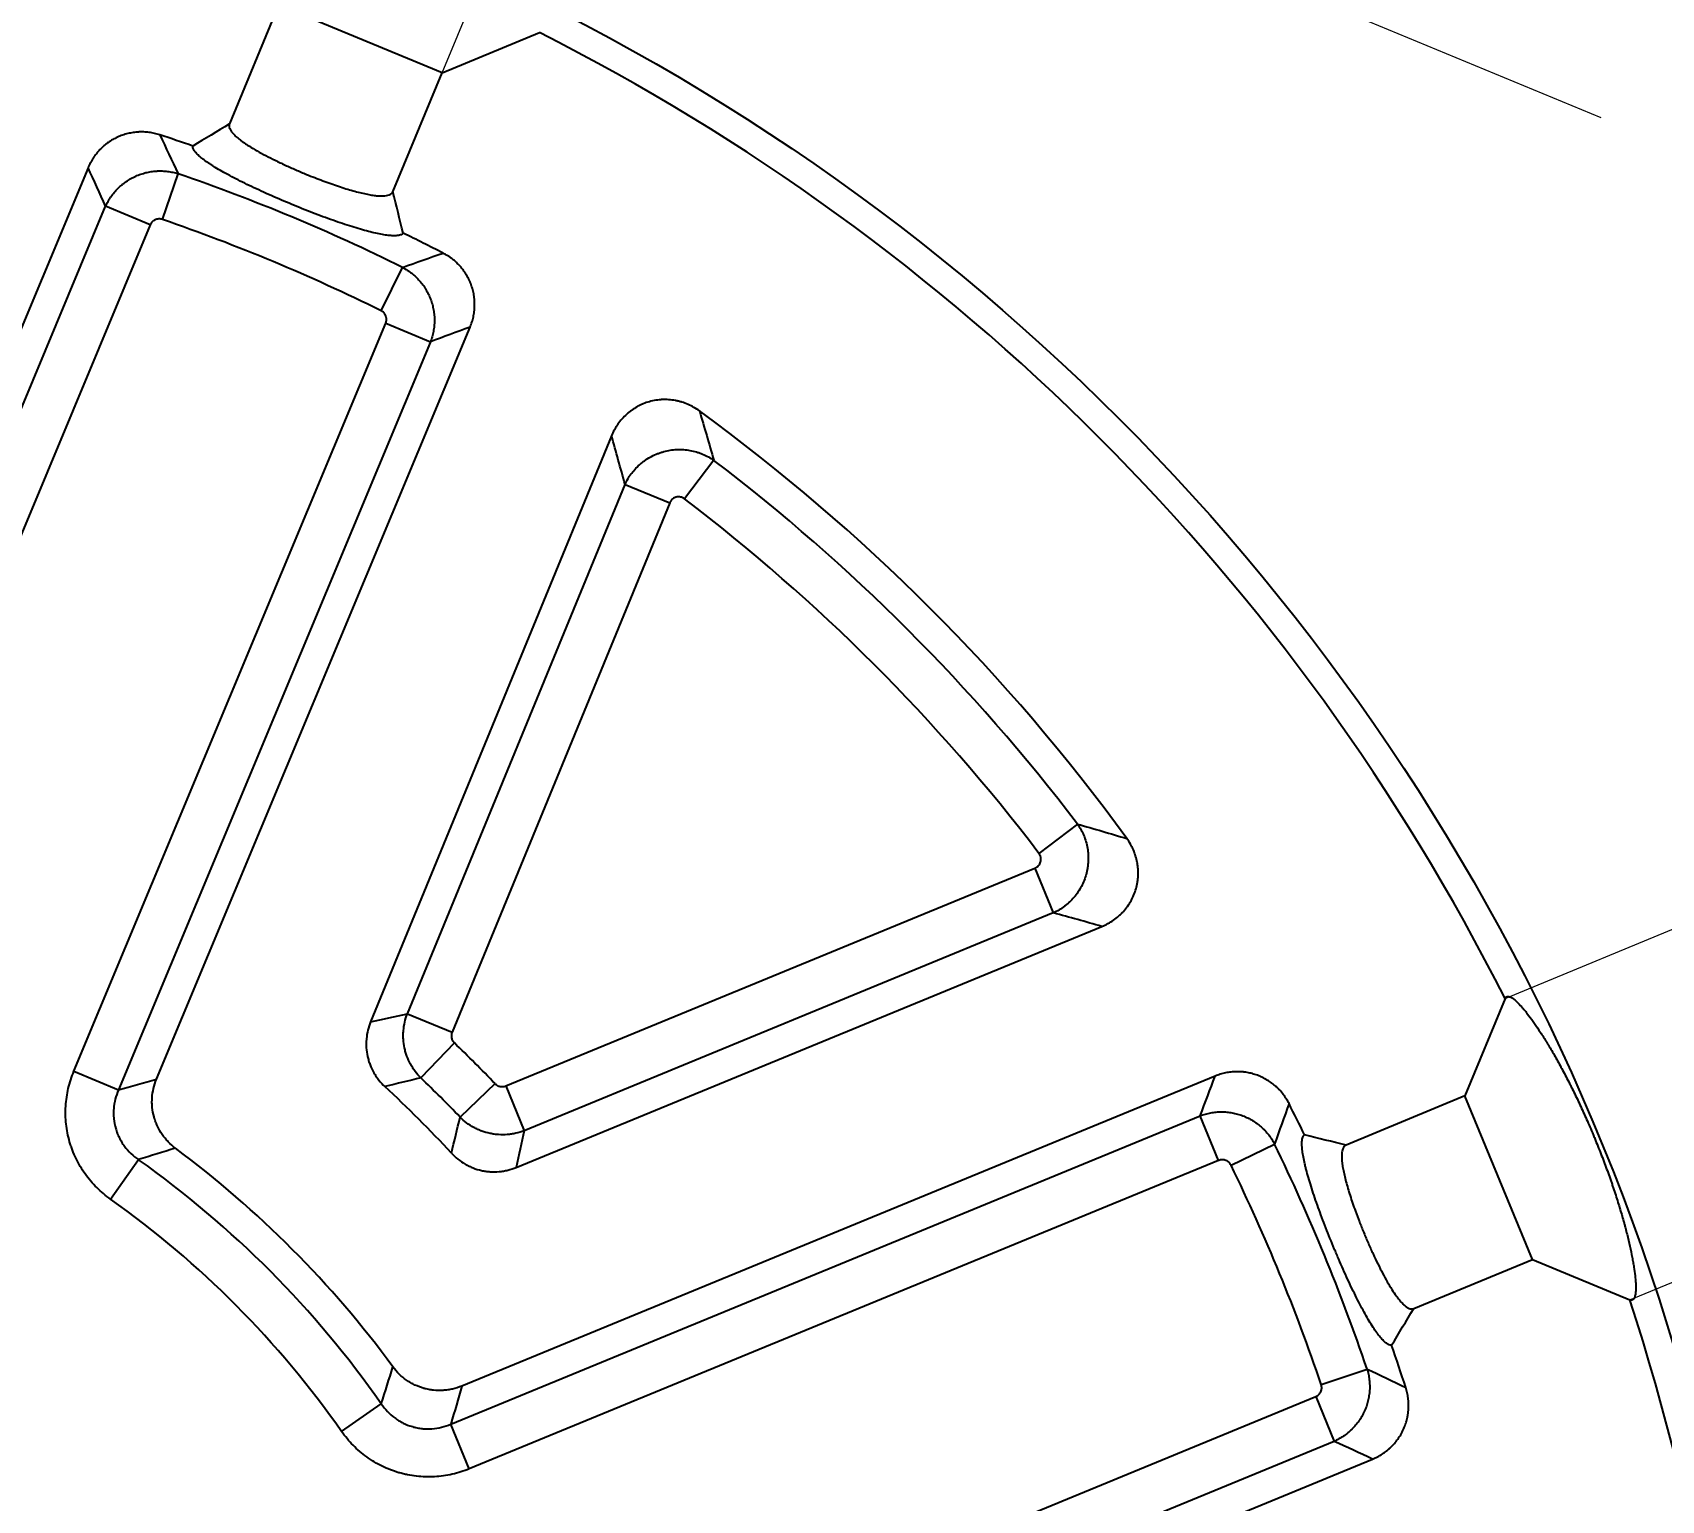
# Model space of a CAD drawing. Header units: millimetres. Extents: x -5 to 579, y 15 to 400.
# Drawn here: x 150.3 to 233.1, y 170.9 to 245.5 of the extents above; entities that cross this region are included whole.
import ezdxf

# ---------------------------------------------------------------- set-up
doc = ezdxf.new("R2010")
doc.units = ezdxf.units.MM
doc.layers.add('1', color=7, linetype='Continuous', true_color=0xffffff)
doc.styles.add('Arial', font='Arial')
doc.dimstyles.get("Standard").update_dxf_attribs({"dimtxt": 0.18, "dimasz": 0.18, "dimexe": 0.18, "dimexo": 0.0625, "dimgap": 0.09, "dimtad": 0, "dimtih": 1, "dimtoh": 1, "dimdec": 4, "dimzin": 0, "dimdsep": 46, "dimtxsty": 'Standard', "dimcen": 0.09, "dimadec": 0, "dimazin": 0, "dimtfac": 1, "dimtdec": 4, "dimtofl": 0, "dimtmove": 0, "dimatfit": 3, "dimfxl": 1, "dimtolj": 1, "dimtzin": 0, "dimarcsym": 0})

# ---------------------------------------------------------------- blocks, each defined once
blk = doc.blocks.new('_U0')
at = {"layer": '1', "color": 18, "linetype": 'Continuous', "lineweight": 13}
for p, q in [((165.063, 268.111), (159.52, 270.408)), ((162.774, 246.906), (171.372, 267.663)), ((170.606, 265.815), (178.921, 262.371)), ((171.089, 243.461), (179.687, 264.219)), ((178.921, 262.371), (230.051, 241.193)), ((184.464, 260.075), (190.008, 257.779))]:
    blk.add_line(p, q, dxfattribs=at)
at = {"layer": '1', "color": 18}
for points in [[(164.68, 267.188), (165.446, 269.035), (170.606, 265.815)], [(184.847, 260.999), (184.082, 259.151), (178.921, 262.371)]]:
    blk.add_solid(points, dxfattribs=at)
at = {"layer": 'Defpoints', "color": 0}
for p in [(178.921, 262.371), (162.774, 246.906), (171.089, 243.461)]:
    blk.add_point(p, dxfattribs=at)
at = {"layer": '1', "color": 18, "insert": (198.528, 267.897), "char_height": 8, "attachment_point": 1, "rotation": 337.5, "style": 'Arial'}
blk.add_mtext('\\A1; %%c9 \\fArial|b0|i0;\\C18;\\H7.00;\\fArial|b0|i0;X 8\\fArial|b0|i0;\\H8.00;\\C18;', dxfattribs=at)
blk = doc.blocks.new('*D30')
at = {"layer": '1', "color": 18, "linetype": 'Continuous', "lineweight": 13}
for p, q in [((241.184, 209.516), (238.888, 215.059)), ((225.169, 196.388), (245.328, 204.738)), ((243.48, 203.972), (249.827, 188.65)), ((231.516, 181.066), (251.674, 189.416)), ((249.827, 188.65), (268.756, 142.951)), ((252.123, 183.107), (254.419, 177.564))]:
    blk.add_line(p, q, dxfattribs=at)
at = {"layer": '1', "color": 18}
for points in [[(240.26, 209.133), (242.108, 209.898), (243.48, 203.972)], [(253.047, 183.49), (251.199, 182.724), (249.827, 188.65)]]:
    blk.add_solid(points, dxfattribs=at)
at = {"layer": 'Defpoints', "color": 0}
for p in [(225.169, 196.388), (249.827, 188.65), (231.516, 181.066)]:
    blk.add_point(p, dxfattribs=at)
at = {"layer": '1', "color": 18, "insert": (269.839, 163.676), "char_height": 8, "attachment_point": 5, "rotation": 292.5, "style": 'Arial'}
blk.add_mtext('\\A1;%%c16,6', dxfattribs=at)

msp = doc.modelspace()

# ---------------------------------------------------------------- linework, layer by layer
at = {"layer": '1'}
for p, q in [((162.774, 246.906), (160.272, 240.867)), ((171.089, 243.461), (162.774, 246.906)), ((171.089, 243.461), (176.043, 245.514)), ((168.587, 237.423), (171.089, 243.461)), ((153.082, 238.641), (137.127, 200.392)), ((156.858, 236.009), (157.66, 238.337)), ((138.101, 198.635), (153.971, 236.681)), ((156.244, 235.733), (153.971, 236.681)), ((156.244, 235.733), (140.374, 197.688)), ((167.989, 231.366), (169.08, 233.574)), ((152.356, 192.689), (168.226, 230.735)), ((156.562, 192.285), (172.517, 230.535)), ((168.226, 230.735), (170.498, 229.787)), ((170.498, 229.787), (154.628, 191.742)), ((179.712, 225.007), (167.454, 195.205)), ((184.919, 223.76), (183.428, 221.801)), ((169.323, 195.609), (180.397, 222.533)), ((180.397, 222.533), (182.674, 221.596)), ((182.674, 221.596), (171.6, 194.672)), ((203.415, 205.264), (201.456, 203.772)), ((174.328, 191.945), (201.252, 203.019)), ((201.252, 203.019), (202.188, 200.742)), ((202.188, 200.742), (175.264, 189.668)), ((174.86, 187.798), (204.663, 200.056)), ((169.323, 195.609), (171.6, 194.672)), ((225.169, 196.388), (223.117, 191.433)), ((171.715, 194.129), (170.013, 192.35)), ((152.356, 192.689), (154.628, 191.742)), ((210.42, 192.442), (172.092, 176.677)), ((173.785, 192.06), (172.006, 190.358)), ((174.328, 191.945), (175.264, 189.668)), ((223.117, 191.433), (217.079, 188.932)), ((226.561, 183.118), (223.117, 191.433)), ((171.539, 174.747), (209.663, 190.427)), ((210.6, 188.15), (209.663, 190.427)), ((211.229, 187.911), (213.442, 188.99)), ((154.223, 186.185), (155.647, 188.194)), ((210.6, 188.15), (172.475, 172.47)), ((217.079, 188.932), (217.079, 188.932)), ((220.523, 180.617), (226.561, 183.118)), ((226.561, 183.118), (231.516, 181.066)), ((215.817, 176.757), (218.149, 177.547)), ((165.98, 174.37), (167.996, 175.783)), ((177.414, 160.463), (215.538, 176.144)), ((215.538, 176.144), (216.475, 173.867)), ((172.475, 172.47), (171.539, 174.747)), ((216.475, 173.867), (178.351, 158.186)), ((180.102, 157.203), (218.43, 172.968))]:
    msp.add_line(p, q, dxfattribs=at)
for radius in [112.5, 29.056, 27.116]:
    msp.add_circle((125.984, 146.328), radius, dxfattribs=at)
for radius, start, end in [(111.102, 26.78034, 63.21966), (98.884, 70.85863, 71.88631), (97.309, 63.71238, 71.00298), (94.847, 63.71238, 71.00298), (98.884, 62.82906, 64.14137), (98.884, 36.05475, 53.94525), (97.309, 37.27576, 52.72424), (94.847, 37.27576, 52.72424), (66.153, 43.73266, 46.26734), (63.691, 43.73266, 46.26734), (62.116, 42.78899, 47.21101), (98.884, 25.85863, 26.88631), (97.309, 18.71239, 26.00298), (51.309, 35.0342, 54.68117), (52.884, 36.33085, 53.38452), (94.847, 18.71239, 26.00298), (48.847, 35.0342, 54.68117), (111.102, 341.78034, 18.21966), (98.884, 17.82906, 19.14137)]:
    msp.add_arc((125.984, 146.328), radius, start, end, dxfattribs=at)
for points, knots in [([(156.727, 240.312), (156.639, 240.341), (156.462, 240.39), (156.192, 240.439), (156.009, 240.455), (155.871, 240.46), (155.825, 240.461), (155.756, 240.461), (155.733, 240.46), (155.687, 240.459), (155.571, 240.454), (155.366, 240.433), (155.097, 240.381), (154.921, 240.329), (154.79, 240.283), (154.746, 240.267), (154.66, 240.233), (154.618, 240.214), (154.493, 240.157), (154.33, 240.073), (154.176, 239.974), (154.064, 239.895), (154.009, 239.853), (153.955, 239.81), (153.919, 239.781), (153.901, 239.766), (153.814, 239.69), (153.68, 239.563), (153.5, 239.357), (153.392, 239.208), (153.316, 239.093), (153.292, 239.053), (153.245, 238.973), (153.222, 238.933), (153.157, 238.811), (153.118, 238.727), (153.082, 238.641)], [0, 0, 0, 0, 0.0625, 0.125, 0.1875, 0.1875, 0.21875, 0.21875, 0.234375, 0.234375, 0.25, 0.3125, 0.375, 0.4375, 0.4375, 0.46875, 0.46875, 0.5, 0.5, 0.5625, 0.625, 0.625, 0.65625, 0.671875, 0.671875, 0.6875, 0.6875, 0.75, 0.8125, 0.875, 0.875, 0.90625, 0.90625, 0.9375, 0.9375, 1, 1, 1, 1]), ([(160.272, 240.867), (160.27, 240.861), (160.255, 240.821), (160.249, 240.745), (160.28, 240.629), (160.352, 240.503), (160.465, 240.365), (160.615, 240.219), (160.773, 240.089), (160.916, 239.982), (161.034, 239.899), (161.159, 239.815), (161.365, 239.683), (161.674, 239.499), (162.112, 239.261), (162.592, 239.018), (163.105, 238.775), (163.643, 238.534), (164.149, 238.321), (164.612, 238.135), (165.024, 237.977), (165.429, 237.83), (165.823, 237.695), (166.202, 237.573), (166.564, 237.466), (166.904, 237.376), (167.219, 237.304), (167.507, 237.25), (167.766, 237.216), (167.994, 237.203), (168.183, 237.21), (168.337, 237.236), (168.453, 237.279), (168.54, 237.341), (168.575, 237.393), (168.587, 237.423)], [0, 0, 0, 0, 0.006519, 0.039018, 0.069485, 0.101536, 0.13249, 0.164051, 0.195057, 0.210839, 0.226568, 0.242245, 0.257871, 0.299127, 0.340492, 0.381984, 0.423621, 0.465421, 0.507402, 0.538877, 0.570257, 0.601548, 0.632758, 0.664037, 0.695282, 0.726499, 0.757698, 0.788837, 0.820264, 0.851303, 0.883007, 0.911749, 0.941564, 0.969825, 1, 1, 1, 1]), ([(169.112, 235.311), (169.108, 235.306), (169.081, 235.275), (169.025, 235.239), (168.934, 235.208), (168.827, 235.187), (168.665, 235.176), (168.423, 235.188), (168.138, 235.225), (167.81, 235.287), (167.445, 235.372), (167.043, 235.479), (166.609, 235.608), (166.148, 235.756), (165.663, 235.921), (165.158, 236.102), (164.637, 236.298), (164.107, 236.504), (163.575, 236.719), (163.045, 236.941), (162.522, 237.167), (162.01, 237.395), (161.515, 237.625), (161.043, 237.852), (160.596, 238.076), (160.182, 238.295), (159.803, 238.507), (159.52, 238.676), (159.314, 238.807), (159.124, 238.934), (158.914, 239.086), (158.745, 239.226), (158.634, 239.332), (158.54, 239.433), (158.454, 239.55), (158.409, 239.66), (158.405, 239.722), (158.408, 239.745)], [0, 0, 0, 0, 0.006305, 0.038904, 0.055313, 0.071725, 0.104243, 0.136671, 0.16931, 0.201851, 0.23413, 0.266459, 0.298957, 0.331134, 0.363229, 0.395551, 0.427851, 0.460161, 0.492336, 0.524299, 0.556381, 0.588683, 0.620748, 0.652838, 0.685242, 0.717534, 0.749745, 0.78219, 0.798474, 0.814789, 0.847165, 0.879663, 0.896037, 0.912448, 0.945019, 0.977533, 1, 1, 1, 1]), ([(153.971, 236.681), (154.009, 236.766), (154.05, 236.848), (154.118, 236.969), (154.142, 237.009), (154.191, 237.087), (154.216, 237.126), (154.295, 237.24), (154.406, 237.386), (154.591, 237.589), (154.728, 237.714), (154.835, 237.803), (154.871, 237.832), (154.945, 237.888), (154.983, 237.915), (155.097, 237.993), (155.253, 238.09), (155.417, 238.173), (155.544, 238.23), (155.586, 238.248), (155.673, 238.282), (155.716, 238.298), (155.848, 238.343), (156.026, 238.395), (156.296, 238.449), (156.479, 238.468), (156.594, 238.475), (156.618, 238.476), (156.664, 238.477), (156.687, 238.478), (156.757, 238.479), (156.803, 238.478), (156.941, 238.474), (157.124, 238.459), (157.394, 238.413), (157.572, 238.365), (157.66, 238.337)], [0, 0, 0, 0, 0.0625, 0.0625, 0.09375, 0.09375, 0.125, 0.125, 0.1875, 0.25, 0.3125, 0.3125, 0.34375, 0.34375, 0.375, 0.375, 0.4375, 0.5, 0.5, 0.53125, 0.53125, 0.5625, 0.5625, 0.625, 0.6875, 0.75, 0.75, 0.765625, 0.765625, 0.78125, 0.78125, 0.8125, 0.8125, 0.875, 0.9375, 1, 1, 1, 1]), ([(156.858, 236.009), (156.829, 236.019), (156.799, 236.027), (156.753, 236.034), (156.738, 236.035), (156.707, 236.037), (156.691, 236.037), (156.645, 236.035), (156.614, 236.031), (156.569, 236.02), (156.554, 236.016), (156.525, 236.006), (156.51, 236), (156.468, 235.981), (156.441, 235.966), (156.403, 235.939), (156.391, 235.93), (156.367, 235.91), (156.356, 235.899), (156.324, 235.866), (156.304, 235.842), (156.279, 235.803), (156.271, 235.789), (156.256, 235.762), (156.25, 235.748), (156.244, 235.733)], [0, 0, 0, 0, 0.125, 0.125, 0.1875, 0.1875, 0.25, 0.25, 0.375, 0.375, 0.4375, 0.4375, 0.5, 0.5, 0.625, 0.625, 0.6875, 0.6875, 0.75, 0.75, 0.875, 0.875, 0.9375, 0.9375, 1, 1, 1, 1]), ([(172.517, 230.535), (172.552, 230.62), (172.615, 230.793), (172.685, 231.059), (172.716, 231.239), (172.732, 231.376), (172.737, 231.422), (172.742, 231.491), (172.743, 231.514), (172.745, 231.561), (172.75, 231.676), (172.745, 231.882), (172.714, 232.155), (172.676, 232.334), (172.641, 232.468), (172.628, 232.513), (172.601, 232.601), (172.586, 232.645), (172.539, 232.774), (172.468, 232.943), (172.381, 233.104), (172.311, 233.223), (172.274, 233.281), (172.235, 233.338), (172.209, 233.376), (172.195, 233.395), (172.127, 233.488), (172.011, 233.631), (171.819, 233.828), (171.68, 233.947), (171.57, 234.031), (171.533, 234.059), (171.457, 234.112), (171.419, 234.138), (171.302, 234.212), (171.222, 234.258), (171.139, 234.3)], [0, 0, 0, 0, 0.0625, 0.125, 0.1875, 0.1875, 0.21875, 0.21875, 0.234375, 0.234375, 0.25, 0.3125, 0.375, 0.4375, 0.4375, 0.46875, 0.46875, 0.5, 0.5, 0.5625, 0.625, 0.625, 0.65625, 0.671875, 0.671875, 0.6875, 0.6875, 0.75, 0.8125, 0.875, 0.875, 0.90625, 0.90625, 0.9375, 0.9375, 1, 1, 1, 1]), ([(169.08, 233.574), (169.162, 233.531), (169.241, 233.484), (169.357, 233.409), (169.396, 233.383), (169.471, 233.329), (169.508, 233.301), (169.617, 233.216), (169.756, 233.095), (169.947, 232.897), (170.062, 232.753), (170.144, 232.641), (170.171, 232.602), (170.222, 232.525), (170.246, 232.486), (170.318, 232.367), (170.405, 232.205), (170.477, 232.036), (170.526, 231.906), (170.541, 231.862), (170.569, 231.774), (170.583, 231.729), (170.619, 231.595), (170.66, 231.415), (170.696, 231.141), (170.703, 230.957), (170.703, 230.842), (170.702, 230.819), (170.701, 230.772), (170.7, 230.749), (170.697, 230.68), (170.693, 230.634), (170.68, 230.496), (170.654, 230.314), (170.59, 230.048), (170.532, 229.873), (170.498, 229.787)], [0, 0, 0, 0, 0.0625, 0.0625, 0.09375, 0.09375, 0.125, 0.125, 0.1875, 0.25, 0.3125, 0.3125, 0.34375, 0.34375, 0.375, 0.375, 0.4375, 0.5, 0.5, 0.53125, 0.53125, 0.5625, 0.5625, 0.625, 0.6875, 0.75, 0.75, 0.765625, 0.765625, 0.78125, 0.78125, 0.8125, 0.8125, 0.875, 0.9375, 1, 1, 1, 1]), ([(168.226, 230.735), (168.238, 230.764), (168.247, 230.794), (168.257, 230.839), (168.259, 230.854), (168.263, 230.885), (168.264, 230.9), (168.265, 230.947), (168.263, 230.978), (168.255, 231.023), (168.252, 231.038), (168.244, 231.068), (168.239, 231.083), (168.223, 231.127), (168.209, 231.154), (168.185, 231.194), (168.176, 231.207), (168.158, 231.232), (168.148, 231.244), (168.117, 231.278), (168.094, 231.299), (168.056, 231.327), (168.044, 231.336), (168.017, 231.352), (168.003, 231.359), (167.989, 231.366)], [0, 0, 0, 0, 0.125, 0.125, 0.1875, 0.1875, 0.25, 0.25, 0.375, 0.375, 0.4375, 0.4375, 0.5, 0.5, 0.625, 0.625, 0.6875, 0.6875, 0.75, 0.75, 0.875, 0.875, 0.9375, 0.9375, 1, 1, 1, 1]), ([(184.183, 226.272), (184.092, 226.338), (183.904, 226.46), (183.706, 226.559), (183.501, 226.648), (183.397, 226.687), (183.262, 226.729), (183.235, 226.736), (183.181, 226.751), (183.1, 226.773), (183.018, 226.791), (182.854, 226.821), (182.744, 226.836), (182.522, 226.852), (182.41, 226.853), (182.27, 226.847), (182.241, 226.846), (182.185, 226.842), (182.102, 226.834), (182.019, 226.823), (181.854, 226.797), (181.745, 226.773), (181.531, 226.713), (181.425, 226.676), (181.269, 226.612), (181.218, 226.589), (181.117, 226.54), (181.068, 226.515), (180.921, 226.434), (180.828, 226.374), (180.692, 226.277), (180.625, 226.226), (180.56, 226.172), (180.518, 226.136), (180.497, 226.117), (180.392, 226.023), (180.314, 225.943), (180.167, 225.776), (180.098, 225.689), (180.002, 225.552), (179.956, 225.482), (179.913, 225.409), (179.884, 225.361), (179.871, 225.336), (179.803, 225.213), (179.755, 225.111), (179.712, 225.007)], [0, 0, 0, 0, 0.0625, 0.125, 0.125, 0.1875, 0.1875, 0.203125, 0.203125, 0.21875, 0.25, 0.25, 0.3125, 0.3125, 0.375, 0.375, 0.390625, 0.390625, 0.40625, 0.4375, 0.4375, 0.5, 0.5, 0.5625, 0.5625, 0.59375, 0.59375, 0.625, 0.625, 0.6875, 0.6875, 0.71875, 0.734375, 0.734375, 0.75, 0.75, 0.8125, 0.8125, 0.875, 0.875, 0.90625, 0.921875, 0.921875, 0.9375, 0.9375, 1, 1, 1, 1]), ([(180.397, 222.533), (180.443, 222.634), (180.494, 222.733), (180.579, 222.876), (180.609, 222.923), (180.671, 223.016), (180.704, 223.061), (180.804, 223.193), (180.947, 223.362), (181.108, 223.515), (181.215, 223.605), (181.237, 223.623), (181.281, 223.658), (181.347, 223.71), (181.416, 223.759), (181.554, 223.852), (181.65, 223.909), (181.847, 224.012), (181.949, 224.059), (182.081, 224.11), (182.107, 224.12), (182.16, 224.139), (182.24, 224.167), (182.32, 224.191), (182.482, 224.235), (182.591, 224.258), (182.811, 224.292), (182.923, 224.304), (183.148, 224.314), (183.26, 224.313), (183.482, 224.299), (183.592, 224.286), (183.811, 224.247), (183.919, 224.222), (184.081, 224.175), (184.134, 224.158), (184.239, 224.121), (184.29, 224.101), (184.443, 224.038), (184.542, 223.99), (184.735, 223.883), (184.829, 223.824), (184.919, 223.76)], [0, 0, 0, 0, 0.0625, 0.0625, 0.09375, 0.09375, 0.125, 0.125, 0.1875, 0.25, 0.25, 0.265625, 0.265625, 0.28125, 0.3125, 0.3125, 0.375, 0.375, 0.4375, 0.4375, 0.453125, 0.453125, 0.46875, 0.5, 0.5, 0.5625, 0.5625, 0.625, 0.625, 0.6875, 0.6875, 0.75, 0.75, 0.8125, 0.8125, 0.84375, 0.84375, 0.875, 0.875, 0.9375, 0.9375, 1, 1, 1, 1]), ([(183.428, 221.801), (183.398, 221.824), (183.366, 221.843), (183.314, 221.867), (183.297, 221.873), (183.261, 221.885), (183.242, 221.89), (183.187, 221.901), (183.15, 221.905), (183.074, 221.902), (183.037, 221.897), (182.982, 221.882), (182.964, 221.876), (182.929, 221.862), (182.895, 221.846), (182.863, 221.826), (182.84, 221.81), (182.833, 221.804), (182.818, 221.792), (182.811, 221.786), (182.775, 221.755), (182.751, 221.727), (182.718, 221.68), (182.708, 221.664), (182.69, 221.631), (182.682, 221.614), (182.674, 221.596)], [0, 0, 0, 0, 0.125, 0.125, 0.1875, 0.1875, 0.25, 0.25, 0.375, 0.375, 0.5, 0.5, 0.5625, 0.5625, 0.625, 0.6875, 0.6875, 0.71875, 0.71875, 0.75, 0.75, 0.875, 0.875, 0.9375, 0.9375, 1, 1, 1, 1]), ([(203.415, 205.264), (203.48, 205.173), (203.539, 205.079), (203.62, 204.933), (203.645, 204.883), (203.694, 204.783), (203.716, 204.732), (203.78, 204.579), (203.853, 204.37), (203.903, 204.154), (203.927, 204.016), (203.932, 203.988), (203.94, 203.932), (203.951, 203.849), (203.958, 203.765), (203.969, 203.599), (203.969, 203.487), (203.959, 203.265), (203.948, 203.153), (203.926, 203.014), (203.921, 202.986), (203.911, 202.931), (203.894, 202.848), (203.874, 202.767), (203.83, 202.605), (203.795, 202.499), (203.713, 202.291), (203.667, 202.19), (203.562, 201.99), (203.504, 201.894), (203.38, 201.709), (203.313, 201.621), (203.169, 201.452), (203.093, 201.371), (202.971, 201.255), (202.929, 201.218), (202.844, 201.146), (202.801, 201.112), (202.669, 201.012), (202.577, 200.951), (202.388, 200.838), (202.29, 200.787), (202.188, 200.742)], [0, 0, 0, 0, 0.0625, 0.0625, 0.09375, 0.09375, 0.125, 0.125, 0.1875, 0.25, 0.25, 0.265625, 0.265625, 0.28125, 0.3125, 0.3125, 0.375, 0.375, 0.4375, 0.4375, 0.453125, 0.453125, 0.46875, 0.5, 0.5, 0.5625, 0.5625, 0.625, 0.625, 0.6875, 0.6875, 0.75, 0.75, 0.8125, 0.8125, 0.84375, 0.84375, 0.875, 0.875, 0.9375, 0.9375, 1, 1, 1, 1]), ([(204.663, 200.056), (204.767, 200.099), (204.969, 200.195), (205.158, 200.312), (205.34, 200.44), (205.428, 200.508), (205.534, 200.601), (205.555, 200.62), (205.596, 200.658), (205.657, 200.717), (205.715, 200.777), (205.827, 200.901), (205.897, 200.987), (206.027, 201.167), (206.087, 201.262), (206.155, 201.385), (206.168, 201.409), (206.194, 201.459), (206.232, 201.534), (206.266, 201.611), (206.33, 201.765), (206.367, 201.87), (206.427, 202.084), (206.452, 202.193), (206.479, 202.36), (206.486, 202.416), (206.497, 202.527), (206.501, 202.583), (206.509, 202.75), (206.507, 202.861), (206.496, 203.027), (206.49, 203.083), (206.479, 203.166), (206.476, 203.194), (206.467, 203.25), (206.462, 203.277), (206.436, 203.416), (206.409, 203.524), (206.344, 203.737), (206.306, 203.841), (206.239, 203.995), (206.215, 204.045), (206.178, 204.121), (206.165, 204.145), (206.138, 204.195), (206.125, 204.22), (206.055, 204.342), (205.994, 204.436), (205.927, 204.527)], [0, 0, 0, 0, 0.0625, 0.125, 0.125, 0.1875, 0.1875, 0.203125, 0.203125, 0.21875, 0.25, 0.25, 0.3125, 0.3125, 0.375, 0.375, 0.390625, 0.390625, 0.40625, 0.4375, 0.4375, 0.5, 0.5, 0.5625, 0.5625, 0.59375, 0.59375, 0.625, 0.625, 0.6875, 0.6875, 0.71875, 0.71875, 0.734375, 0.734375, 0.75, 0.75, 0.8125, 0.8125, 0.875, 0.875, 0.90625, 0.90625, 0.921875, 0.921875, 0.9375, 0.9375, 1, 1, 1, 1]), ([(201.252, 203.019), (201.287, 203.033), (201.32, 203.051), (201.366, 203.084), (201.381, 203.095), (201.409, 203.121), (201.423, 203.134), (201.46, 203.176), (201.482, 203.206), (201.519, 203.273), (201.533, 203.308), (201.547, 203.362), (201.551, 203.381), (201.557, 203.418), (201.56, 203.456), (201.559, 203.493), (201.557, 203.521), (201.556, 203.531), (201.553, 203.549), (201.551, 203.559), (201.542, 203.605), (201.53, 203.641), (201.507, 203.692), (201.498, 203.709), (201.478, 203.742), (201.468, 203.757), (201.456, 203.772)], [0, 0, 0, 0, 0.125, 0.125, 0.1875, 0.1875, 0.25, 0.25, 0.375, 0.375, 0.5, 0.5, 0.5625, 0.5625, 0.625, 0.6875, 0.6875, 0.71875, 0.71875, 0.75, 0.75, 0.875, 0.875, 0.9375, 0.9375, 1, 1, 1, 1]), ([(225.169, 196.388), (225.186, 196.427), (225.23, 196.486), (225.296, 196.5), (225.355, 196.495), (225.377, 196.49), (225.411, 196.478), (225.422, 196.474), (225.447, 196.463), (225.459, 196.457), (225.523, 196.424), (225.579, 196.386), (225.701, 196.288), (225.766, 196.228), (225.908, 196.085), (225.983, 196.003), (226.084, 195.886), (226.104, 195.862), (226.146, 195.813), (226.167, 195.787), (226.231, 195.708), (226.275, 195.653), (226.408, 195.481), (226.593, 195.231), (226.791, 194.942), (226.995, 194.632), (227.101, 194.467), (227.224, 194.27), (227.237, 194.248), (227.265, 194.203), (227.279, 194.181), (227.32, 194.113), (227.403, 193.976), (227.487, 193.835), (227.655, 193.547), (227.769, 193.347), (227.998, 192.933), (228.114, 192.718), (228.29, 192.384), (228.349, 192.27), (228.437, 192.097), (228.467, 192.039), (228.526, 191.921), (228.556, 191.862), (228.703, 191.565), (228.937, 191.083), (229.165, 190.586), (229.391, 190.081), (229.502, 189.824), (229.626, 189.531), (229.64, 189.498), (229.667, 189.433), (229.708, 189.335), (229.802, 189.107), (229.881, 188.912), (230.036, 188.522), (230.236, 188.005), (230.423, 187.491), (230.536, 187.171), (230.558, 187.107), (230.602, 186.98), (230.667, 186.789), (230.73, 186.602), (230.851, 186.231), (230.928, 185.99), (231.071, 185.516), (231.139, 185.285), (231.218, 185.003), (231.233, 184.946), (231.264, 184.835), (231.278, 184.779), (231.322, 184.614), (231.35, 184.507), (231.43, 184.19), (231.478, 183.988), (231.565, 183.601), (231.604, 183.415), (231.655, 183.15), (231.671, 183.064), (231.693, 182.938), (231.7, 182.896), (231.714, 182.814), (231.72, 182.774), (231.751, 182.577), (231.771, 182.43), (231.801, 182.157), (231.823, 181.906), (231.826, 181.696), (231.823, 181.579), (231.822, 181.556), (231.819, 181.512), (231.815, 181.449), (231.808, 181.392), (231.791, 181.287), (231.759, 181.171), (231.712, 181.102), (231.67, 181.068), (231.654, 181.06), (231.63, 181.052), (231.622, 181.05), (231.605, 181.048), (231.596, 181.048), (231.565, 181.05), (231.541, 181.055), (231.516, 181.066)], [0, 0, 0, 0, 0.027853, 0.056775, 0.056775, 0.071236, 0.071236, 0.078467, 0.078467, 0.085698, 0.085698, 0.11462, 0.11462, 0.143543, 0.143543, 0.172466, 0.172466, 0.179696, 0.179696, 0.186927, 0.186927, 0.201388, 0.201388, 0.230311, 0.259234, 0.259234, 0.288156, 0.288156, 0.291772, 0.291772, 0.295387, 0.295387, 0.302618, 0.317079, 0.317079, 0.346002, 0.346002, 0.374924, 0.374924, 0.389385, 0.389385, 0.396616, 0.396616, 0.403847, 0.403847, 0.432769, 0.461692, 0.461692, 0.490615, 0.490615, 0.49423, 0.49423, 0.497845, 0.505076, 0.519537, 0.519537, 0.54846, 0.577383, 0.577383, 0.584613, 0.584613, 0.591844, 0.606305, 0.606305, 0.635228, 0.635228, 0.66415, 0.66415, 0.671381, 0.671381, 0.678612, 0.678612, 0.693073, 0.693073, 0.721996, 0.721996, 0.750918, 0.750918, 0.76538, 0.76538, 0.77261, 0.77261, 0.779841, 0.779841, 0.808764, 0.808764, 0.837686, 0.866609, 0.866609, 0.87384, 0.87384, 0.88107, 0.895532, 0.895532, 0.924454, 0.953377, 0.953377, 0.967838, 0.967838, 0.975069, 0.975069, 0.982299, 0.982299, 1, 1, 1, 1]), ([(170.013, 192.35), (169.908, 192.454), (169.812, 192.565), (169.679, 192.742), (169.637, 192.803), (169.557, 192.927), (169.52, 192.99), (169.415, 193.183), (169.354, 193.316), (169.291, 193.488), (169.279, 193.523), (169.256, 193.593), (169.245, 193.629), (169.214, 193.735), (169.196, 193.807), (169.151, 194.023), (169.131, 194.168), (169.117, 194.387), (169.115, 194.46), (169.116, 194.571), (169.117, 194.608), (169.121, 194.682), (169.123, 194.719), (169.138, 194.902), (169.161, 195.047), (169.226, 195.331), (169.27, 195.471), (169.323, 195.609)], [0, 0, 0, 0, 0.125, 0.125, 0.1875, 0.1875, 0.25, 0.25, 0.375, 0.375, 0.40625, 0.40625, 0.4375, 0.4375, 0.5, 0.5, 0.625, 0.625, 0.6875, 0.6875, 0.71875, 0.71875, 0.75, 0.75, 0.875, 0.875, 1, 1, 1, 1]), ([(167.454, 195.205), (167.397, 195.065), (167.304, 194.781), (167.255, 194.488), (167.239, 194.301), (167.236, 194.263), (167.232, 194.188), (167.229, 194.075), (167.231, 193.963), (167.246, 193.741), (167.266, 193.593), (167.306, 193.411), (167.315, 193.375), (167.334, 193.302), (167.344, 193.266), (167.377, 193.157), (167.401, 193.087), (167.482, 192.878), (167.546, 192.744), (167.657, 192.55), (167.697, 192.486), (167.76, 192.393), (167.782, 192.363), (167.827, 192.302), (167.849, 192.272), (167.966, 192.125), (168.069, 192.015), (168.179, 191.913)], [0, 0, 0, 0, 0.125, 0.25, 0.25, 0.28125, 0.28125, 0.3125, 0.375, 0.375, 0.5, 0.5, 0.53125, 0.53125, 0.5625, 0.5625, 0.625, 0.625, 0.75, 0.75, 0.8125, 0.8125, 0.84375, 0.84375, 0.875, 0.875, 1, 1, 1, 1]), ([(171.6, 194.672), (171.591, 194.649), (171.576, 194.602), (171.567, 194.554), (171.564, 194.517), (171.563, 194.505), (171.563, 194.48), (171.563, 194.468), (171.565, 194.431), (171.569, 194.407), (171.579, 194.359), (171.586, 194.335), (171.603, 194.289), (171.613, 194.267), (171.631, 194.235), (171.637, 194.224), (171.651, 194.204), (171.658, 194.194), (171.681, 194.164), (171.697, 194.146), (171.715, 194.129)], [0, 0, 0, 0, 0.125, 0.25, 0.25, 0.3125, 0.3125, 0.375, 0.375, 0.5, 0.5, 0.625, 0.625, 0.75, 0.75, 0.8125, 0.8125, 0.875, 0.875, 1, 1, 1, 1]), ([(154.223, 186.185), (154.098, 186.274), (153.856, 186.461), (153.52, 186.768), (153.211, 187.103), (153.023, 187.344), (152.844, 187.594), (152.761, 187.722), (152.606, 187.984), (152.463, 188.252), (152.342, 188.531), (152.261, 188.744), (152.235, 188.816), (152.187, 188.961), (152.164, 189.034), (152.1, 189.256), (152.064, 189.405), (152.006, 189.703), (151.96, 190.003), (151.939, 190.306), (151.932, 190.61), (151.935, 190.763), (151.953, 191.07), (151.969, 191.222), (152.013, 191.523), (152.069, 191.822), (152.191, 192.261), (152.297, 192.548), (152.356, 192.689)], [0, 0, 0, 0, 0.0625, 0.125, 0.1875, 0.25, 0.25, 0.3125, 0.3125, 0.375, 0.4375, 0.4375, 0.46875, 0.46875, 0.5, 0.5, 0.5625, 0.5625, 0.625, 0.6875, 0.6875, 0.75, 0.75, 0.8125, 0.8125, 0.875, 0.9375, 1, 1, 1, 1]), ([(157.526, 188.776), (157.394, 188.874), (157.271, 188.982), (157.101, 189.158), (157.02, 189.25), (156.944, 189.346), (156.895, 189.412), (156.871, 189.446), (156.754, 189.615), (156.674, 189.757), (156.571, 189.978), (156.54, 190.053), (156.497, 190.168), (156.477, 190.226), (156.459, 190.285), (156.447, 190.325), (156.442, 190.345), (156.393, 190.523), (156.363, 190.684), (156.338, 190.926), (156.334, 191.007), (156.331, 191.13), (156.332, 191.171), (156.334, 191.253), (156.335, 191.294), (156.349, 191.499), (156.373, 191.661), (156.448, 191.977), (156.498, 192.133), (156.562, 192.285)], [0, 0, 0, 0, 0.125, 0.125, 0.1875, 0.21875, 0.21875, 0.25, 0.25, 0.375, 0.375, 0.4375, 0.4375, 0.46875, 0.484375, 0.484375, 0.5, 0.5, 0.625, 0.625, 0.6875, 0.6875, 0.71875, 0.71875, 0.75, 0.75, 0.875, 0.875, 1, 1, 1, 1]), ([(214.179, 191.046), (214.137, 191.129), (214.047, 191.289), (213.89, 191.514), (213.772, 191.655), (213.679, 191.756), (213.647, 191.789), (213.597, 191.838), (213.581, 191.854), (213.547, 191.886), (213.462, 191.964), (213.302, 192.095), (213.075, 192.248), (212.914, 192.335), (212.789, 192.396), (212.747, 192.415), (212.662, 192.451), (212.619, 192.468), (212.49, 192.516), (212.315, 192.572), (212.137, 192.611), (212.001, 192.634), (211.933, 192.644), (211.864, 192.652), (211.818, 192.656), (211.795, 192.658), (211.679, 192.667), (211.495, 192.671), (211.222, 192.653), (211.04, 192.624), (210.905, 192.596), (210.86, 192.585), (210.77, 192.562), (210.726, 192.549), (210.593, 192.509), (210.506, 192.477), (210.42, 192.442)], [0, 0, 0, 0, 0.0625, 0.125, 0.1875, 0.1875, 0.21875, 0.21875, 0.234375, 0.234375, 0.25, 0.3125, 0.375, 0.4375, 0.4375, 0.46875, 0.46875, 0.5, 0.5, 0.5625, 0.625, 0.625, 0.65625, 0.671875, 0.671875, 0.6875, 0.6875, 0.75, 0.8125, 0.875, 0.875, 0.90625, 0.90625, 0.9375, 0.9375, 1, 1, 1, 1]), ([(154.628, 191.742), (154.56, 191.588), (154.506, 191.43), (154.425, 191.108), (154.398, 190.943), (154.382, 190.733), (154.38, 190.691), (154.377, 190.607), (154.377, 190.565), (154.378, 190.44), (154.383, 190.356), (154.408, 190.108), (154.44, 189.944), (154.498, 189.74), (154.511, 189.7), (154.538, 189.62), (154.552, 189.581), (154.597, 189.464), (154.664, 189.311), (154.744, 189.165), (154.809, 189.058), (154.832, 189.022), (154.879, 188.953), (154.903, 188.918), (155.028, 188.748), (155.138, 188.623), (155.378, 188.393), (155.508, 188.288), (155.647, 188.194)], [0, 0, 0, 0, 0.125, 0.125, 0.25, 0.25, 0.28125, 0.28125, 0.3125, 0.3125, 0.375, 0.375, 0.5, 0.5, 0.53125, 0.53125, 0.5625, 0.5625, 0.625, 0.6875, 0.6875, 0.71875, 0.71875, 0.75, 0.75, 0.875, 0.875, 1, 1, 1, 1]), ([(173.785, 192.06), (173.802, 192.042), (173.838, 192.009), (173.879, 191.982), (173.911, 191.964), (173.922, 191.958), (173.945, 191.948), (173.956, 191.943), (173.99, 191.93), (174.014, 191.923), (174.062, 191.913), (174.087, 191.91), (174.136, 191.907), (174.16, 191.907), (174.197, 191.911), (174.209, 191.912), (174.233, 191.916), (174.245, 191.919), (174.281, 191.928), (174.305, 191.935), (174.328, 191.945)], [0, 0, 0, 0, 0.125, 0.25, 0.25, 0.3125, 0.3125, 0.375, 0.375, 0.5, 0.5, 0.625, 0.625, 0.75, 0.75, 0.8125, 0.8125, 0.875, 0.875, 1, 1, 1, 1]), ([(209.663, 190.427), (209.749, 190.46), (209.837, 190.49), (209.97, 190.527), (210.015, 190.538), (210.105, 190.559), (210.15, 190.569), (210.287, 190.594), (210.469, 190.619), (210.744, 190.631), (210.928, 190.623), (211.066, 190.61), (211.113, 190.605), (211.205, 190.592), (211.25, 190.584), (211.387, 190.559), (211.566, 190.518), (211.741, 190.46), (211.87, 190.411), (211.913, 190.393), (211.998, 190.356), (212.041, 190.337), (212.166, 190.276), (212.328, 190.187), (212.557, 190.033), (212.7, 189.918), (212.786, 189.841), (212.803, 189.825), (212.837, 189.794), (212.854, 189.777), (212.904, 189.729), (212.936, 189.696), (213.03, 189.595), (213.15, 189.455), (213.308, 189.231), (213.4, 189.072), (213.442, 188.99)], [0, 0, 0, 0, 0.0625, 0.0625, 0.09375, 0.09375, 0.125, 0.125, 0.1875, 0.25, 0.3125, 0.3125, 0.34375, 0.34375, 0.375, 0.375, 0.4375, 0.5, 0.5, 0.53125, 0.53125, 0.5625, 0.5625, 0.625, 0.6875, 0.75, 0.75, 0.765625, 0.765625, 0.78125, 0.78125, 0.8125, 0.8125, 0.875, 0.9375, 1, 1, 1, 1]), ([(175.264, 189.668), (175.127, 189.614), (174.986, 189.571), (174.77, 189.521), (174.697, 189.507), (174.552, 189.484), (174.479, 189.476), (174.26, 189.458), (174.114, 189.457), (173.931, 189.469), (173.894, 189.472), (173.821, 189.479), (173.784, 189.484), (173.674, 189.499), (173.601, 189.512), (173.385, 189.557), (173.245, 189.598), (173.039, 189.674), (172.971, 189.702), (172.87, 189.748), (172.837, 189.764), (172.771, 189.797), (172.738, 189.814), (172.576, 189.902), (172.453, 189.981), (172.22, 190.157), (172.109, 190.253), (172.006, 190.358)], [0, 0, 0, 0, 0.125, 0.125, 0.1875, 0.1875, 0.25, 0.25, 0.375, 0.375, 0.40625, 0.40625, 0.4375, 0.4375, 0.5, 0.5, 0.625, 0.625, 0.6875, 0.6875, 0.71875, 0.71875, 0.75, 0.75, 0.875, 0.875, 1, 1, 1, 1]), ([(219.401, 178.752), (219.394, 178.752), (219.352, 178.749), (219.267, 178.768), (219.134, 178.846), (218.987, 178.975), (218.824, 179.154), (218.648, 179.383), (218.461, 179.659), (218.262, 179.978), (218.054, 180.339), (217.838, 180.737), (217.617, 181.168), (217.39, 181.628), (217.162, 182.113), (216.933, 182.617), (216.743, 183.048), (216.593, 183.399), (216.444, 183.753), (216.261, 184.198), (216.05, 184.73), (215.85, 185.254), (215.663, 185.765), (215.489, 186.26), (215.333, 186.734), (215.195, 187.181), (215.096, 187.529), (215.029, 187.791), (214.968, 188.041), (214.907, 188.329), (214.866, 188.584), (214.846, 188.767), (214.837, 188.893), (214.834, 189.008), (214.839, 189.145), (214.862, 189.287), (214.905, 189.389), (214.944, 189.437), (214.962, 189.453), (214.967, 189.457)], [0, 0, 0, 0, 0.006614, 0.039407, 0.072052, 0.104498, 0.137044, 0.169741, 0.202114, 0.234416, 0.266938, 0.299267, 0.331383, 0.363608, 0.395934, 0.427958, 0.459984, 0.476134, 0.492288, 0.524529, 0.556852, 0.588979, 0.620995, 0.653228, 0.685603, 0.717774, 0.750052, 0.766341, 0.782648, 0.814991, 0.847433, 0.863753, 0.880108, 0.896423, 0.912775, 0.945266, 0.977877, 0.994269, 1, 1, 1, 1]), ([(171.568, 188.524), (171.671, 188.413), (171.89, 188.21), (172.136, 188.042), (172.298, 187.948), (172.331, 187.93), (172.398, 187.895), (172.498, 187.845), (172.601, 187.8), (172.809, 187.719), (172.952, 187.676), (173.134, 187.636), (173.171, 187.629), (173.245, 187.615), (173.282, 187.609), (173.394, 187.593), (173.468, 187.586), (173.691, 187.571), (173.84, 187.573), (174.063, 187.592), (174.137, 187.602), (174.248, 187.62), (174.285, 187.627), (174.359, 187.642), (174.396, 187.65), (174.578, 187.695), (174.721, 187.741), (174.86, 187.798)], [0, 0, 0, 0, 0.125, 0.25, 0.25, 0.28125, 0.28125, 0.3125, 0.375, 0.375, 0.5, 0.5, 0.53125, 0.53125, 0.5625, 0.5625, 0.625, 0.625, 0.75, 0.75, 0.8125, 0.8125, 0.84375, 0.84375, 0.875, 0.875, 1, 1, 1, 1]), ([(211.229, 187.911), (211.216, 187.939), (211.2, 187.965), (211.172, 188.002), (211.162, 188.014), (211.142, 188.037), (211.131, 188.049), (211.096, 188.08), (211.072, 188.099), (211.033, 188.123), (211.019, 188.131), (210.991, 188.144), (210.977, 188.151), (210.934, 188.167), (210.904, 188.175), (210.858, 188.183), (210.843, 188.185), (210.812, 188.188), (210.796, 188.188), (210.75, 188.187), (210.719, 188.184), (210.674, 188.175), (210.658, 188.171), (210.629, 188.162), (210.614, 188.156), (210.6, 188.15)], [0, 0, 0, 0, 0.125, 0.125, 0.1875, 0.1875, 0.25, 0.25, 0.375, 0.375, 0.4375, 0.4375, 0.5, 0.5, 0.625, 0.625, 0.6875, 0.6875, 0.75, 0.75, 0.875, 0.875, 0.9375, 0.9375, 1, 1, 1, 1]), ([(217.078, 188.932), (217.071, 188.929), (217.034, 188.911), (216.975, 188.862), (216.917, 188.76), (216.877, 188.619), (216.859, 188.444), (216.862, 188.232), (216.886, 187.99), (216.929, 187.716), (216.992, 187.414), (217.073, 187.086), (217.172, 186.736), (217.285, 186.366), (217.414, 185.98), (217.571, 185.535), (217.76, 185.034), (217.981, 184.481), (218.215, 183.931), (218.455, 183.396), (218.698, 182.886), (218.941, 182.41), (219.18, 181.975), (219.413, 181.588), (219.617, 181.284), (219.795, 181.053), (219.946, 180.882), (220.089, 180.749), (220.235, 180.647), (220.384, 180.589), (220.478, 180.598), (220.523, 180.617)], [0, 0, 0, 0, 0.007682, 0.037778, 0.069914, 0.10057, 0.132462, 0.163563, 0.194999, 0.226084, 0.257471, 0.288777, 0.31985, 0.351009, 0.382262, 0.413617, 0.455324, 0.497079, 0.538902, 0.580683, 0.622266, 0.663668, 0.705237, 0.746887, 0.788637, 0.819803, 0.851417, 0.882298, 0.914089, 0.955252, 1, 1, 1, 1]), ([(172.092, 176.677), (171.939, 176.615), (171.784, 176.565), (171.545, 176.51), (171.465, 176.495), (171.344, 176.478), (171.303, 176.473), (171.221, 176.464), (171.18, 176.461), (170.975, 176.449), (170.812, 176.452), (170.569, 176.478), (170.489, 176.49), (170.368, 176.513), (170.308, 176.526), (170.248, 176.541), (170.209, 176.551), (170.189, 176.557), (170.01, 176.607), (169.858, 176.664), (169.637, 176.768), (169.565, 176.806), (169.459, 176.867), (169.424, 176.888), (169.355, 176.932), (169.32, 176.955), (169.151, 177.072), (169.026, 177.176), (168.793, 177.403), (168.686, 177.527), (168.588, 177.659)], [0, 0, 0, 0, 0.125, 0.125, 0.1875, 0.1875, 0.21875, 0.21875, 0.25, 0.25, 0.375, 0.375, 0.4375, 0.4375, 0.46875, 0.484375, 0.484375, 0.5, 0.5, 0.625, 0.625, 0.6875, 0.6875, 0.71875, 0.71875, 0.75, 0.75, 0.875, 0.875, 1, 1, 1, 1]), ([(218.149, 177.547), (218.177, 177.459), (218.2, 177.369), (218.229, 177.234), (218.238, 177.189), (218.253, 177.097), (218.259, 177.051), (218.276, 176.914), (218.289, 176.73), (218.284, 176.455), (218.263, 176.272), (218.242, 176.135), (218.234, 176.089), (218.215, 175.998), (218.205, 175.953), (218.171, 175.818), (218.118, 175.642), (218.05, 175.471), (217.992, 175.345), (217.972, 175.304), (217.93, 175.221), (217.908, 175.18), (217.838, 175.059), (217.74, 174.903), (217.572, 174.684), (217.447, 174.549), (217.365, 174.467), (217.348, 174.451), (217.315, 174.42), (217.298, 174.404), (217.246, 174.357), (217.211, 174.327), (217.104, 174.239), (216.957, 174.129), (216.724, 173.985), (216.559, 173.904), (216.475, 173.867)], [0, 0, 0, 0, 0.0625, 0.0625, 0.09375, 0.09375, 0.125, 0.125, 0.1875, 0.25, 0.3125, 0.3125, 0.34375, 0.34375, 0.375, 0.375, 0.4375, 0.5, 0.5, 0.53125, 0.53125, 0.5625, 0.5625, 0.625, 0.6875, 0.75, 0.75, 0.765625, 0.765625, 0.78125, 0.78125, 0.8125, 0.8125, 0.875, 0.9375, 1, 1, 1, 1]), ([(215.538, 176.144), (215.567, 176.155), (215.594, 176.17), (215.633, 176.195), (215.646, 176.204), (215.67, 176.223), (215.682, 176.233), (215.715, 176.266), (215.736, 176.289), (215.762, 176.326), (215.771, 176.339), (215.786, 176.366), (215.793, 176.38), (215.813, 176.423), (215.823, 176.452), (215.834, 176.497), (215.837, 176.512), (215.841, 176.543), (215.842, 176.558), (215.845, 176.605), (215.843, 176.635), (215.837, 176.681), (215.834, 176.697), (215.826, 176.727), (215.822, 176.742), (215.817, 176.757)], [0, 0, 0, 0, 0.125, 0.125, 0.1875, 0.1875, 0.25, 0.25, 0.375, 0.375, 0.4375, 0.4375, 0.5, 0.5, 0.625, 0.625, 0.6875, 0.6875, 0.75, 0.75, 0.875, 0.875, 0.9375, 0.9375, 1, 1, 1, 1]), ([(218.43, 172.968), (218.516, 173.003), (218.683, 173.081), (218.92, 173.219), (219.069, 173.325), (219.178, 173.41), (219.213, 173.44), (219.266, 173.485), (219.283, 173.5), (219.317, 173.531), (219.402, 173.61), (219.545, 173.759), (219.716, 173.974), (219.816, 174.127), (219.886, 174.247), (219.908, 174.288), (219.951, 174.369), (219.972, 174.411), (220.03, 174.536), (220.099, 174.705), (220.152, 174.88), (220.186, 175.014), (220.201, 175.081), (220.214, 175.149), (220.222, 175.195), (220.226, 175.218), (220.243, 175.332), (220.263, 175.515), (220.266, 175.789), (220.251, 175.972), (220.234, 176.109), (220.227, 176.155), (220.211, 176.246), (220.202, 176.292), (220.172, 176.427), (220.147, 176.516), (220.119, 176.605)], [0, 0, 0, 0, 0.0625, 0.125, 0.1875, 0.1875, 0.21875, 0.21875, 0.234375, 0.234375, 0.25, 0.3125, 0.375, 0.4375, 0.4375, 0.46875, 0.46875, 0.5, 0.5, 0.5625, 0.625, 0.625, 0.65625, 0.671875, 0.671875, 0.6875, 0.6875, 0.75, 0.8125, 0.875, 0.875, 0.90625, 0.90625, 0.9375, 0.9375, 1, 1, 1, 1]), ([(167.996, 175.783), (168.09, 175.643), (168.194, 175.513), (168.423, 175.272), (168.547, 175.161), (168.717, 175.035), (168.751, 175.011), (168.821, 174.964), (168.856, 174.941), (168.963, 174.876), (169.036, 174.835), (169.259, 174.724), (169.415, 174.662), (169.618, 174.603), (169.659, 174.592), (169.74, 174.572), (169.781, 174.563), (169.904, 174.539), (170.069, 174.514), (170.236, 174.503), (170.361, 174.501), (170.403, 174.501), (170.487, 174.503), (170.529, 174.505), (170.74, 174.52), (170.904, 174.547), (171.227, 174.626), (171.385, 174.68), (171.539, 174.747)], [0, 0, 0, 0, 0.125, 0.125, 0.25, 0.25, 0.28125, 0.28125, 0.3125, 0.3125, 0.375, 0.375, 0.5, 0.5, 0.53125, 0.53125, 0.5625, 0.5625, 0.625, 0.6875, 0.6875, 0.71875, 0.71875, 0.75, 0.75, 0.875, 0.875, 1, 1, 1, 1]), ([(172.475, 172.47), (172.333, 172.411), (172.046, 172.307), (171.606, 172.187), (171.308, 172.133), (171.006, 172.09), (170.854, 172.075), (170.547, 172.058), (170.394, 172.056), (170.09, 172.065), (169.787, 172.087), (169.487, 172.134), (169.263, 172.18), (169.189, 172.196), (169.04, 172.233), (168.966, 172.253), (168.745, 172.318), (168.6, 172.367), (168.316, 172.477), (168.038, 172.598), (167.772, 172.743), (167.51, 172.9), (167.383, 172.984), (167.133, 173.163), (166.893, 173.353), (166.56, 173.663), (166.254, 174.001), (166.068, 174.244), (165.98, 174.37)], [0, 0, 0, 0, 0.0625, 0.125, 0.1875, 0.1875, 0.25, 0.25, 0.3125, 0.3125, 0.375, 0.4375, 0.4375, 0.46875, 0.46875, 0.5, 0.5, 0.5625, 0.5625, 0.625, 0.6875, 0.6875, 0.75, 0.75, 0.8125, 0.875, 0.9375, 1, 1, 1, 1])]:
    msp.add_open_spline(points, degree=3, knots=knots, dxfattribs=at)
for points in [[(160.272, 240.867), (159.652, 240.492), (159.03, 240.118), (158.408, 239.745)], [(156.727, 240.312), (157.039, 239.657), (157.35, 238.999), (157.66, 238.337)], [(153.971, 236.681), (153.676, 237.338), (153.38, 237.991), (153.082, 238.641)], [(169.112, 235.311), (168.936, 236.015), (168.761, 236.719), (168.587, 237.423)], [(169.08, 233.574), (169.768, 233.819), (170.454, 234.062), (171.139, 234.3)], [(172.517, 230.535), (171.845, 230.289), (171.172, 230.04), (170.498, 229.787)], [(184.183, 226.272), (184.431, 225.441), (184.677, 224.604), (184.919, 223.76)], [(180.397, 222.533), (180.172, 223.364), (179.943, 224.189), (179.712, 225.007)], [(203.415, 205.264), (204.26, 205.021), (205.097, 204.776), (205.927, 204.527)], [(204.663, 200.056), (203.844, 200.288), (203.02, 200.516), (202.188, 200.742)], [(167.454, 195.205), (168.078, 195.342), (168.701, 195.477), (169.323, 195.609)], [(154.628, 191.742), (155.274, 191.927), (155.919, 192.108), (156.562, 192.285)], [(170.013, 192.35), (169.403, 192.207), (168.791, 192.062), (168.179, 191.913)], [(209.663, 190.427), (209.919, 191.1), (210.171, 191.772), (210.42, 192.442)], [(214.179, 191.046), (213.937, 190.362), (213.691, 189.677), (213.442, 188.99)], [(171.568, 188.524), (171.717, 189.136), (171.863, 189.747), (172.006, 190.358)], [(175.264, 189.668), (175.132, 189.046), (174.998, 188.423), (174.86, 187.798)], [(217.079, 188.932), (216.374, 189.106), (215.671, 189.281), (214.967, 189.457)], [(157.526, 188.776), (156.901, 188.586), (156.274, 188.392), (155.647, 188.194)], [(219.401, 178.752), (219.774, 179.374), (220.148, 179.996), (220.523, 180.617)], [(167.996, 175.783), (168.198, 176.41), (168.395, 177.035), (168.588, 177.659)], [(218.149, 177.547), (218.809, 177.234), (219.466, 176.92), (220.119, 176.605)], [(172.092, 176.677), (171.912, 176.035), (171.728, 175.392), (171.539, 174.747)], [(218.43, 172.968), (217.782, 173.269), (217.13, 173.568), (216.475, 173.867)]]:
    msp.add_open_spline(points, degree=3, dxfattribs=at)

# ---------------------------------------------------------------- dimensions: what is measured, and where the dimension line sits
dim = msp.add_linear_dim(base=(178.921, 262.371), p1=(162.774, 246.906), p2=(171.089, 243.461), angle=337.5, text=' <> \\fArial|b0|i0;\\C18;\\H7.00;\\fArial|b0|i0;X 8\\fArial|b0|i0;\\H8.00;\\C18;', dimstyle='Standard', override={"dimtxt": 8, "dimasz": 6, "dimexe": 2, "dimexo": 0, "dimgap": 4, "dimtad": 1, "dimtih": 0, "dimtoh": 0, "dimdec": 1, "dimlfac": 1, "dimzin": 8, "dimdsep": 44, "dimlunit": 2, "dimpost": '%%c<>', "dimtxsty": 'Arial', "dimsah": 1, "dimse1": 0, "dimse2": 0, "dimsd1": 0, "dimsd2": 0, "dimclrd": 18, "dimclre": 18, "dimclrt": 18, "dimtol": 0, "dimtm": -0.1, "dimtfac": 0.3125, "dimtdec": 2, "dimtofl": 1, "dimtmove": 0, "dimtzin": 8, "dimlwd": 13, "dimlwe": 13}, dxfattribs=at)
dim.commit()
dim.dimension.update_dxf_attribs({"geometry": '_U0', "text_midpoint": (210.029, 249.486), "dimtype": 160})
dim = msp.add_linear_dim(base=(249.827, 188.65), p1=(225.169, 196.388), p2=(231.516, 181.066), angle=292.5, dimstyle='Standard', override={"dimtxt": 8, "dimasz": 6, "dimexe": 2, "dimexo": 0, "dimgap": 4, "dimtad": 1, "dimtih": 0, "dimtoh": 0, "dimdec": 1, "dimzin": 8, "dimdsep": 44, "dimpost": '%%c<>', "dimtxsty": 'Arial', "dimsah": 1, "dimclrd": 18, "dimclre": 18, "dimclrt": 18, "dimtm": -0.1, "dimtfac": 0.3125, "dimtdec": 2, "dimtofl": 1, "dimtzin": 8, "dimlwd": 13, "dimlwe": 13}, dxfattribs=at)
dim.commit()
dim.dimension.update_dxf_attribs({"geometry": '*D30', "text_midpoint": (261.587, 160.258), "dimtype": 161})

doc.saveas('drawing.dxf')
